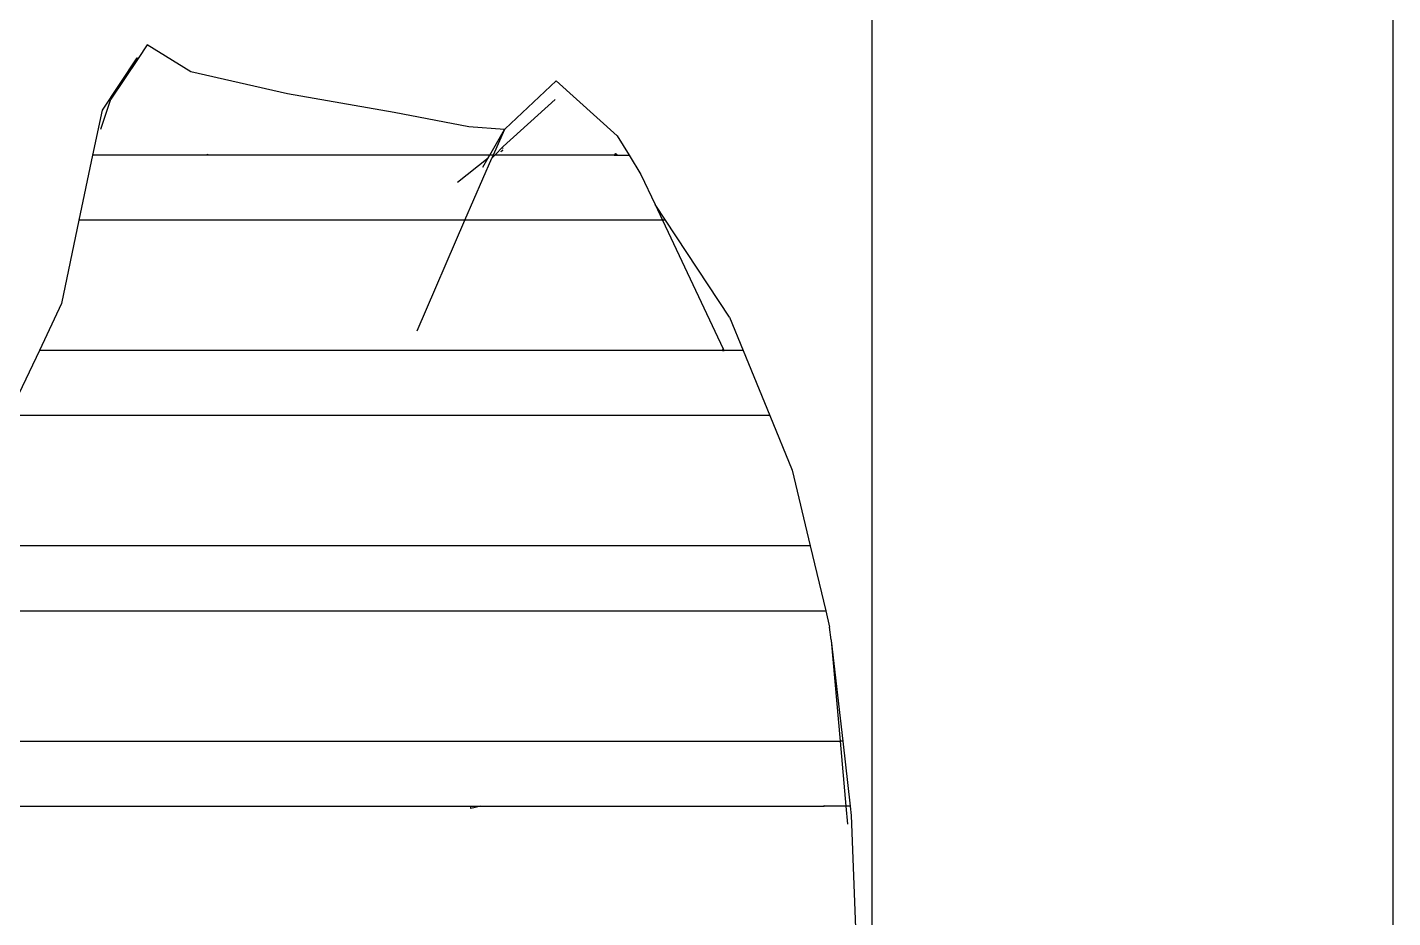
# Model space of a CAD drawing. Header units: inches. Extents: x 9636 to 21597, y -10243 to 557.
# Drawn here: x 13120.03 to 13134.4, y -8591.86 to -8582.49 of the extents above; entities that cross this region are included whole.
import ezdxf

# ---------------------------------------------------------------- set-up
doc = ezdxf.new("R2010")
doc.units = ezdxf.units.IN
doc.header["$MEASUREMENT"] = 0
doc.layers.add('Edges', color=7, linetype='Continuous')

# ---------------------------------------------------------------- blocks, each defined once
blk = doc.blocks.new('Porch Swing Bed Twin Size pl')
at = {"layer": 'Edges'}
for p, q in [((29.769, 2.672), (29.769, 39.172)), ((33.769, 5.403), (33.769, 36.948)), ((33.928, 13.34), (33.894, 14.27)), ((33.936, 13.27), (33.928, 13.34)), ((33.969, 13.27), (33.957, 13.407)), ((33.936, 13.27), (33.969, 13.27)), ((33.993, 12.77), (33.936, 13.27)), ((34.013, 12.77), (33.969, 13.27)), ((33.969, 13.27), (34.132, 13.27)), ((34.137, 13.265), (34.132, 13.27)), ((34.132, 13.27), (34.137, 13.27)), ((34.137, 13.27), (34.137, 13.265)), ((36.773, 13.27), (34.137, 13.27)), ((36.773, 13.27), (36.85, 13.288)), ((36.849, 13.27), (36.773, 13.27)), ((36.85, 13.288), (36.849, 13.27)), ((41.667, 13.27), (36.849, 13.27)), ((34.082, 11.996), (33.993, 12.77)), ((33.993, 12.77), (34.013, 12.77)), ((34.082, 11.996), (34.013, 12.77)), ((41.514, 12.77), (34.013, 12.77)), ((34.082, 11.992), (34.082, 11.996)), ((34.082, 11.992), (34.094, 11.896)), ((34.124, 11.77), (34.094, 11.896)), ((34.243, 11.27), (34.124, 11.77)), ((41.14, 11.77), (34.124, 11.77)), ((34.381, 10.689), (34.243, 11.27)), ((34.243, 11.27), (40.918, 11.27)), ((34.553, 10.27), (34.381, 10.689)), ((34.759, 9.77), (34.553, 10.27)), ((34.553, 10.27), (40.402, 10.27)), ((40.164, 9.77), (40.402, 10.27)), ((34.864, 9.514), (34.759, 9.77)), ((34.759, 9.77), (34.904, 9.77)), ((34.904, 9.77), (34.912, 9.756)), ((34.918, 9.77), (34.904, 9.77)), ((34.912, 9.756), (34.908, 9.77)), ((34.91, 9.77), (34.912, 9.756)), ((34.918, 9.77), (34.912, 9.756)), ((34.912, 9.77), (34.912, 9.756)), ((35.378, 8.77), (34.912, 9.756)), ((34.918, 9.77), (40.164, 9.77)), ((39.994, 9.41), (40.164, 9.77)), ((37.263, 9.62), (36.895, 8.77)), ((34.864, 9.514), (35.355, 8.77)), ((39.86, 8.77), (39.994, 9.41)), ((35.355, 8.77), (35.378, 8.77)), ((35.355, 8.77), (35.434, 8.65)), ((35.434, 8.65), (35.378, 8.77)), ((35.378, 8.77), (36.895, 8.77)), ((36.895, 8.77), (36.688, 8.294)), ((36.895, 8.77), (39.86, 8.77)), ((39.755, 8.27), (39.86, 8.77)), ((35.543, 8.419), (35.434, 8.65)), ((35.634, 8.27), (35.543, 8.419)), ((36.953, 8.478), (36.716, 8.291)), ((36.683, 8.288), (36.665, 8.27)), ((36.675, 8.27), (36.683, 8.288)), ((36.678, 8.27), (36.688, 8.294)), ((36.688, 8.294), (36.683, 8.288)), ((36.716, 8.291), (36.704, 8.27)), ((36.758, 8.363), (36.716, 8.291)), ((35.725, 8.122), (35.634, 8.27)), ((35.723, 8.27), (35.634, 8.27)), ((35.738, 8.257), (35.723, 8.27)), ((35.749, 8.27), (35.723, 8.27)), ((35.738, 8.257), (35.732, 8.27)), ((35.736, 8.27), (35.738, 8.257)), ((35.738, 8.257), (35.749, 8.27)), ((35.749, 8.27), (36.665, 8.27)), ((36.601, 8.204), (36.203, 7.843)), ((36.59, 8.073), (36.678, 8.27)), ((36.704, 8.27), (36.59, 8.073)), ((36.665, 8.27), (36.601, 8.204)), ((36.607, 8.219), (36.602, 8.213)), ((36.604, 8.23), (36.619, 8.243)), ((36.604, 8.234), (36.619, 8.243)), ((36.619, 8.243), (36.619, 8.244)), ((36.675, 8.27), (36.665, 8.27)), ((36.678, 8.27), (36.675, 8.27)), ((36.678, 8.27), (36.704, 8.27)), ((36.704, 8.27), (38.873, 8.27)), ((38.873, 8.263), (38.873, 8.27)), ((38.873, 8.27), (38.877, 8.27)), ((38.873, 8.263), (38.877, 8.27)), ((38.873, 8.263), (38.877, 8.27)), ((38.877, 8.27), (38.88, 8.27)), ((38.88, 8.27), (39.755, 8.27)), ((39.682, 7.925), (39.755, 8.27)), ((36.194, 7.7), (35.725, 8.122)), ((36.194, 7.7), (36.587, 8.068)), ((36.587, 8.068), (36.59, 8.073)), ((36.59, 8.073), (36.866, 8.053)), ((36.866, 8.053), (37.438, 7.941)), ((39.691, 8.07), (39.614, 7.84)), ((37.438, 7.941), (38.259, 7.798)), ((39.415, 7.523), (39.682, 7.925)), ((38.259, 7.798), (39.001, 7.631)), ((39.405, 7.527), (39.614, 7.84)), ((39.001, 7.631), (39.335, 7.423)), ((39.335, 7.423), (39.405, 7.527)), ((39.415, 7.523), (39.405, 7.527))]:
    blk.add_line(p, q, dxfattribs=at)

msp = doc.modelspace()

# ---------------------------------------------------------------- block references
at = {"xscale": 1.370056412249949, "yscale": 1.370056412249949, "zscale": 1.370056412249949, "rotation": 180}
msp.add_blockref('Porch Swing Bed Twin Size pl', (13175.186, -8572.502), dxfattribs=at)

doc.saveas('drawing.dxf')
